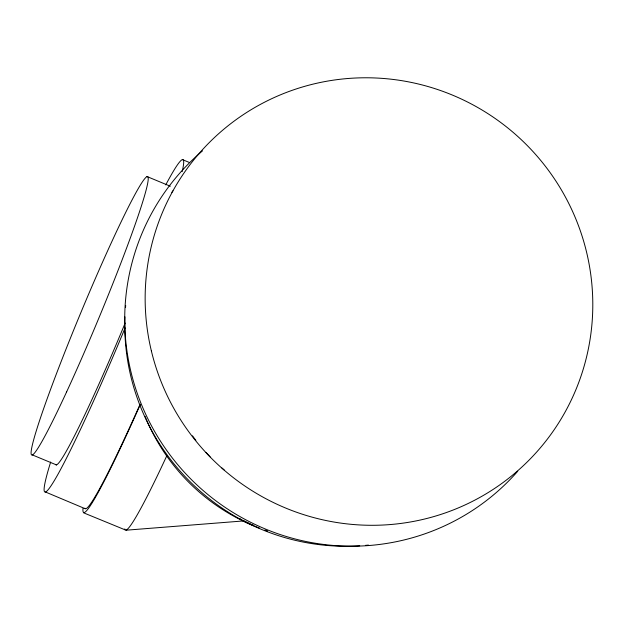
<?xml version="1.0" encoding="UTF-8"?>
<svg xmlns="http://www.w3.org/2000/svg" width="624" height="624" viewBox="0 0 624 624"><rect width="100%" height="100%" fill="white"/><g stroke="black" fill="none" stroke-linecap="round" stroke-linejoin="round"><path stroke-width="0.94" d="M126.212 530.189L244.319 520.876M83.671 512.858L125.057 529.823M182.348 159.565L189.407 162.497M146.944 176.514L170.321 186.217M32.331 454.904L56.612 464.981M45.482 492.008L85.207 508.716M140.182 404.804A184.361 11.443 -67.4 0 1 83 508.427M140.127 404.212A179.977 11.17 -67.4 0 1 84.848 508.217M167.006 455.348A184.361 11.443 -67.4 0 1 124.777 528.918M165.742 184.899A179.977 11.17 -67.4 0 1 182.185 171.584M125.12 327.912A179.977 11.17 -67.4 0 1 58.274 473.733A179.977 11.17 -67.4 0 1 50.661 462.049M125.159 323.068A150.712 9.352 -67.4 0 1 55.676 464.443M250.029 523.676A45.357 29.812 25.7 0 1 244.889 521.29M253.64 525.268A29.266 19.227 25.6 0 1 239.897 518.684M267.532 530.923A197.566 194.852 44.4 0 1 264.88 530.026M259.615 528.122A197.566 194.852 44.4 0 1 145.08 416.38M224.227 469.973A187.294 184.72 44.4 0 1 221.933 468.008M210.132 456.846A187.294 184.72 44.4 0 1 206.053 452.509M195.866 440.341A187.294 184.72 44.4 0 1 192.496 435.825M517.741 471.245A225.334 222.245 44.4 0 1 190.055 478.241A225.334 222.245 44.4 0 1 202.472 150.891M171.85 192.34A219.484 216.466 44.4 0 1 172.965 190.827M368.441 545.08A219.484 216.466 44.4 0 1 365.461 545.368M359.728 545.813A219.484 216.466 44.4 0 1 124.948 316.867M125.533 307.304A219.484 216.466 44.4 0 1 125.697 305.401M66.643 391.833A150.712 9.352 -67.4 0 0 147.662 176.686A150.712 9.352 -67.4 0 0 54.6 378.604A150.712 9.352 -67.4 0 0 66.643 391.833M151.398 351.039A225.334 222.245 44.4 0 0 523.255 465.761A225.334 222.245 44.4 0 0 432.268 87.805A225.334 222.245 44.4 0 0 151.398 351.039"/></g></svg>
